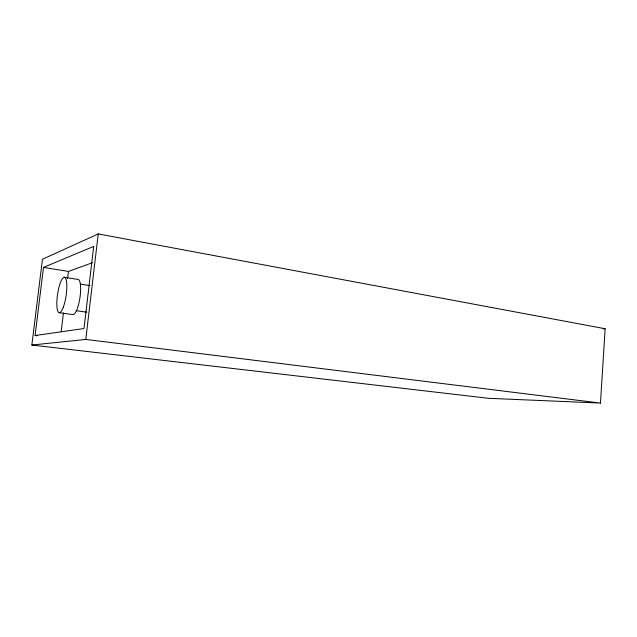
<?xml version="1.0" encoding="UTF-8"?>
<svg xmlns="http://www.w3.org/2000/svg" width="637" height="637" viewBox="0 0 637 637"><rect width="100%" height="100%" fill="white"/><g stroke="black" fill="none" stroke-linecap="round" stroke-linejoin="round"><path stroke-width="0.96" d="M600.46 403.078L605.15 328.74L98.225 233.922L42.456 259.251L31.85 345.031L488.531 398.308L600.46 403.078L85.78 339.433L31.85 345.031M85.78 339.433L98.225 233.922M61.168 331.702L63.437 312.934M67.61 278.353L68.446 271.442L92.421 262.699M35.091 335.532L43.499 267.397L93.703 246.384L83.98 328.541L35.091 335.532L37.034 335.771M603.167 328.835L605.15 328.74M59.408 312.743L73.08 314.614A17.796 4.523 -81.6 0 0 80.103 296.555A17.796 4.523 -81.6 0 0 77.706 279.396L64.098 277.246M76.169 310.697L86.728 312.17M80.373 284.118L89.96 285.607M43.499 267.397L68.446 271.442M63.389 306.97A17.94 4.324 -81.6 0 0 65.181 277.644A17.94 4.324 -81.6 0 0 56.924 300.338A17.94 4.324 -81.6 0 0 63.389 306.97"/></g></svg>
